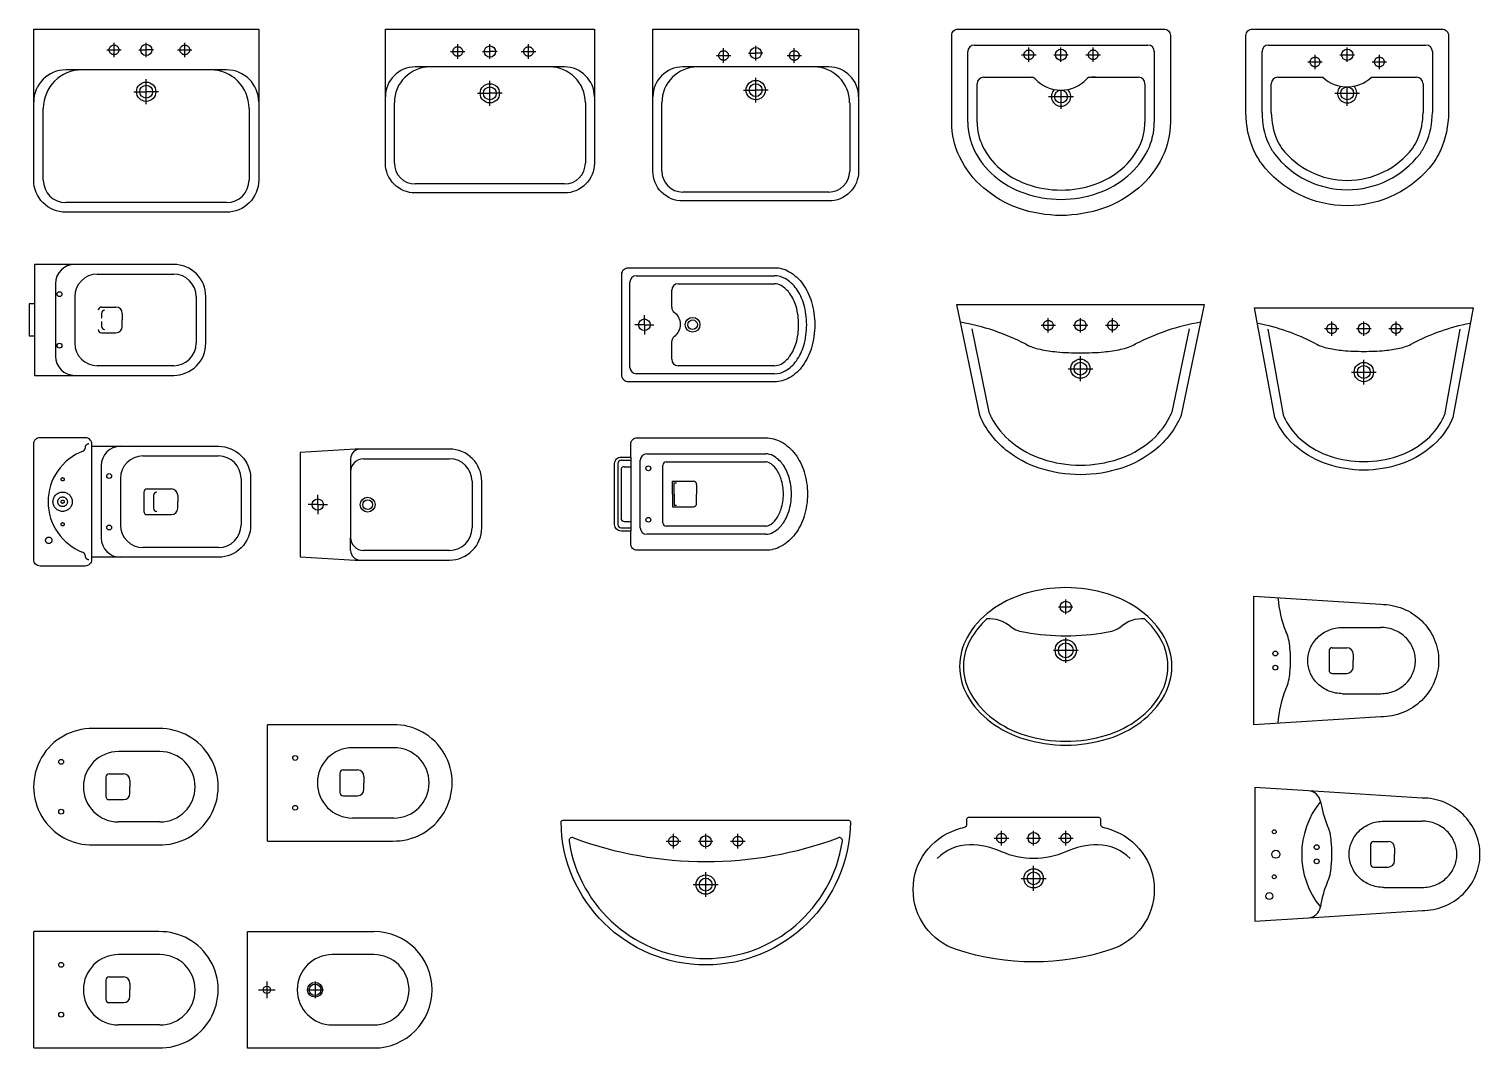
# Model space of a CAD drawing. Header units: millimetres. Extents: x 4.57 to 13.56, y 2.92 to 9.59.
# Drawn here: x 4.572 to 9.085, y 6.414 to 9.585 of the extents above; entities that cross this region are included whole.
import ezdxf

# ---------------------------------------------------------------- set-up
doc = ezdxf.new("R2010")
doc.units = ezdxf.units.MM
doc.linetypes.add('HIDDEN', pattern=[9.525, 6.35, -3.175])

msp = doc.modelspace()

# ---------------------------------------------------------------- linework, layer by layer
at = {"color": 18, "true_color": 0x000000}
for p, q in [((4.8363, 9.497), (4.8363, 9.542)), ((4.9363, 9.497), (4.9363, 9.542)), ((5.0563, 9.497), (5.0563, 9.542)), ((5.9054, 9.492), (5.9054, 9.537)), ((6.0054, 9.492), (6.0054, 9.537)), ((6.1254, 9.492), (6.1254, 9.537)), ((6.7324, 9.4795), (6.7324, 9.5245)), ((6.8324, 9.487), (6.8324, 9.532)), ((6.9524, 9.4795), (6.9524, 9.5245)), ((7.5121, 9.5345), (8.0521, 9.5345)), ((7.6819, 9.482), (7.6819, 9.527)), ((7.7819, 9.482), (7.7819, 9.527)), ((7.8819, 9.482), (7.8819, 9.527)), ((8.4272, 9.5345), (8.9172, 9.5345)), ((8.6722, 9.482), (8.6722, 9.527)), ((4.8138, 9.5195), (4.8588, 9.5195)), ((4.9138, 9.5195), (4.9363, 9.5195)), ((4.9588, 9.5195), (4.9363, 9.5195)), ((5.0338, 9.5195), (5.0788, 9.5195)), ((5.8829, 9.5145), (5.9279, 9.5145)), ((5.9829, 9.5145), (6.0054, 9.5145)), ((6.0279, 9.5145), (6.0054, 9.5145)), ((6.1029, 9.5145), (6.1479, 9.5145)), ((6.7099, 9.502), (6.7549, 9.502)), ((6.8099, 9.5095), (6.8324, 9.5095)), ((6.8549, 9.5095), (6.8324, 9.5095)), ((6.9299, 9.502), (6.9749, 9.502)), ((7.4921, 9.2945), (7.4921, 9.5145)), ((7.6594, 9.5045), (7.7044, 9.5045)), ((7.7594, 9.5045), (7.8044, 9.5045)), ((7.8594, 9.5045), (7.9044, 9.5045)), ((8.0721, 9.5145), (8.0721, 9.2945)), ((8.4072, 9.3245), (8.4072, 9.5145)), ((8.5497, 9.482), (8.5947, 9.482)), ((8.5722, 9.4595), (8.5722, 9.5045)), ((8.6497, 9.5045), (8.6947, 9.5045)), ((8.7497, 9.482), (8.7947, 9.482)), ((8.7722, 9.4595), (8.7722, 9.5045)), ((8.9372, 9.5145), (8.9372, 9.3245)), ((5.1863, 9.4575), (4.6863, 9.4575)), ((6.2375, 9.4666), (5.7732, 9.4666)), ((7.0596, 9.4666), (6.6053, 9.4666)), ((6.8324, 9.356), (6.8324, 9.4331)), ((7.5411, 9.4345), (7.6902, 9.4345)), ((7.8735, 9.4345), (8.0231, 9.4345)), ((7.8891, 9.4345), (7.8779, 9.4345)), ((8.4562, 9.4345), (8.5965, 9.4345)), ((8.7475, 9.4345), (8.8882, 9.4345)), ((4.8977, 9.3895), (4.9363, 9.3895)), ((4.9363, 9.351), (4.9363, 9.4281)), ((4.9748, 9.3895), (4.9363, 9.3895)), ((6.0054, 9.346), (6.0054, 9.4231)), ((6.7939, 9.3945), (6.8324, 9.3945)), ((6.871, 9.3945), (6.8324, 9.3945)), ((7.5211, 9.2945), (7.5211, 9.4145)), ((7.7821, 9.336), (7.7821, 9.3945)), ((8.0431, 9.4145), (8.0431, 9.2945)), ((8.4362, 9.3245), (8.4362, 9.4145)), ((8.6722, 9.346), (8.6722, 9.4045)), ((8.9082, 9.4145), (8.9082, 9.3245)), ((5.7082, 9.1674), (5.7082, 9.3552)), ((5.9668, 9.3845), (6.0054, 9.3845)), ((6.0439, 9.3845), (6.0054, 9.3845)), ((6.3025, 9.3552), (6.3025, 9.1674)), ((6.5403, 9.1424), (6.5403, 9.3552)), ((7.1246, 9.3552), (7.1246, 9.1424)), ((7.7435, 9.3745), (7.8206, 9.3745)), ((8.6336, 9.3845), (8.7107, 9.3845)), ((4.6163, 9.1145), (4.6163, 9.3375)), ((5.2563, 9.3375), (5.2563, 9.1145)), ((6.2375, 9.1024), (5.7732, 9.1024)), ((7.0596, 9.0774), (6.6053, 9.0774)), ((5.1863, 9.0445), (4.6863, 9.0445)), ((4.7841, 8.822), (5.0218, 8.822)), ((6.4609, 8.8169), (6.8909, 8.8169)), ((4.6541, 8.792), (4.6541, 8.567)), ((6.4409, 8.5319), (6.4409, 8.7969)), ((6.5709, 8.7189), (6.5709, 8.7719)), ((6.5909, 8.7919), (6.8909, 8.7919)), ((4.5891, 8.7295), (4.5891, 8.6295)), ((4.7141, 8.752), (4.7141, 8.607)), ((4.7971, 8.7195), (4.8421, 8.7195)), ((4.7971, 8.7195), (4.8421, 8.7195)), ((5.0918, 8.752), (5.0918, 8.607)), ((7.4574, 8.7278), (8.2274, 8.7278)), ((4.7971, 8.6995), (4.7971, 8.6845)), ((4.7971, 8.6745), (4.7971, 8.6595)), ((4.8621, 8.6995), (4.8621, 8.6795)), ((4.8621, 8.6595), (4.8621, 8.6795)), ((6.4859, 8.6644), (6.4859, 8.6944)), ((7.7424, 8.6403), (7.7424, 8.6853)), ((7.8424, 8.6403), (7.8424, 8.6853)), ((7.9424, 8.6403), (7.9424, 8.6853)), ((8.624, 8.6298), (8.624, 8.6748)), ((8.724, 8.6298), (8.724, 8.6748)), ((8.824, 8.6298), (8.824, 8.6748)), ((4.7971, 8.6395), (4.8421, 8.6395)), ((4.7971, 8.6395), (4.8421, 8.6395)), ((6.4859, 8.6644), (6.4559, 8.6644)), ((6.4859, 8.6644), (6.5159, 8.6644)), ((6.4859, 8.6644), (6.4859, 8.6344)), ((7.5041, 8.652), (7.5578, 8.3927)), ((7.7199, 8.6628), (7.7649, 8.6628)), ((7.8199, 8.6628), (7.8649, 8.6628)), ((7.9199, 8.6628), (7.9649, 8.6628)), ((8.1807, 8.652), (8.127, 8.3927)), ((8.4252, 8.6503), (8.4727, 8.3844)), ((8.6015, 8.6523), (8.6465, 8.6523)), ((8.7015, 8.6523), (8.7465, 8.6523)), ((8.8015, 8.6523), (8.8465, 8.6523)), ((9.0228, 8.6503), (8.9753, 8.3844)), ((6.5709, 8.5569), (6.5709, 8.6098)), ((5.0218, 8.537), (4.7841, 8.537)), ((6.8909, 8.5369), (6.5909, 8.5369)), ((7.8424, 8.4892), (7.8424, 8.5664)), ((8.724, 8.4787), (8.724, 8.5558)), ((6.8909, 8.5119), (6.4609, 8.5119)), ((7.8038, 8.5278), (7.881, 8.5278)), ((8.6854, 8.5173), (8.7626, 8.5173)), ((4.7663, 8.2863), (4.7663, 7.9413)), ((6.4934, 8.2628), (6.8634, 8.2628)), ((4.7963, 8.2263), (4.7963, 8.0013)), ((4.9263, 8.2563), (5.1613, 8.2563)), ((5.5721, 8.2474), (5.5721, 8.2074)), ((5.6121, 8.2474), (5.8801, 8.2474)), ((6.4034, 8.2328), (6.4034, 8.0428)), ((6.4134, 8.2428), (6.4434, 8.2428)), ((6.4234, 8.2228), (6.4434, 8.2228)), ((6.4434, 8.2528), (6.4434, 8.0228)), ((6.4734, 8.0328), (6.4734, 8.2428)), ((6.5434, 8.0478), (6.5434, 8.2278)), ((6.5534, 8.2378), (6.8634, 8.2378)), ((4.8563, 8.1863), (4.8563, 8.0413)), ((5.2313, 8.1863), (5.2313, 8.0413)), ((5.5721, 8.2074), (5.5721, 8.0024)), ((5.9501, 8.1774), (5.9501, 8.0324)), ((6.4134, 8.2128), (6.4134, 8.0628)), ((6.5734, 8.1778), (6.6384, 8.1778)), ((6.5734, 8.1378), (6.5734, 8.1778)), ((6.5784, 8.1728), (6.5855, 8.1728)), ((6.5784, 8.1378), (6.5784, 8.1728)), ((4.9293, 8.1438), (4.9293, 8.0838)), ((4.9393, 8.1538), (5.0143, 8.1538)), ((4.9393, 8.1538), (4.9843, 8.1538)), ((4.9593, 8.1338), (4.9593, 8.0938)), ((5.0343, 8.1338), (5.0343, 8.1138)), ((5.4701, 8.1049), (5.4701, 8.1349)), ((6.5734, 8.1378), (6.5734, 8.0978)), ((6.5784, 8.1378), (6.5784, 8.1028)), ((6.6484, 8.1678), (6.6484, 8.1378)), ((6.6484, 8.1078), (6.6484, 8.1378)), ((5.0343, 8.0938), (5.0343, 8.1138)), ((5.4701, 8.1049), (5.4401, 8.1049)), ((5.4701, 8.1049), (5.5001, 8.1049)), ((5.4701, 8.1049), (5.4701, 8.0749)), ((6.5734, 8.0978), (6.6384, 8.0978)), ((6.5784, 8.1028), (6.5855, 8.1028)), ((4.9393, 8.0738), (5.0143, 8.0738)), ((4.9393, 8.0738), (4.9843, 8.0738)), ((6.4234, 8.0528), (6.4434, 8.0528)), ((6.8634, 8.0378), (6.5534, 8.0378)), ((5.5721, 7.9624), (5.5721, 8.0024)), ((6.4134, 8.0328), (6.4434, 8.0328)), ((6.8634, 8.0128), (6.4934, 8.0128)), ((5.1613, 7.9713), (4.9263, 7.9713)), ((5.8801, 7.9624), (5.6121, 7.9624)), ((7.7967, 7.7642), (7.7967, 7.8092)), ((7.7742, 7.7867), (7.8192, 7.7867)), ((8.6576, 7.7227), (8.7766, 7.7227)), ((7.7967, 7.6131), (7.7967, 7.6902)), ((7.7582, 7.6517), (7.8353, 7.6517)), ((8.6158, 7.6497), (8.6158, 7.5897)), ((8.6158, 7.6497), (8.6158, 7.5897)), ((8.6258, 7.6597), (8.6708, 7.6597)), ((8.6258, 7.6597), (8.6708, 7.6597)), ((8.6908, 7.6397), (8.6908, 7.6197)), ((8.6908, 7.5997), (8.6908, 7.6197)), ((8.6258, 7.5797), (8.6708, 7.5797)), ((8.6258, 7.5797), (8.6708, 7.5797)), ((8.6576, 7.5167), (8.7766, 7.5167)), ((5.3141, 7.0583), (5.3141, 7.4203)), ((5.7036, 7.4203), (5.3141, 7.4203)), ((4.9792, 7.3365), (4.8502, 7.3365)), ((5.7071, 7.3486), (5.5781, 7.3486)), ((4.8208, 7.2671), (4.8658, 7.2671)), ((4.8208, 7.2671), (4.8658, 7.2671)), ((5.5387, 7.2693), (5.5387, 7.2093)), ((5.5387, 7.2693), (5.5387, 7.2093)), ((5.5487, 7.2793), (5.5937, 7.2793)), ((5.5487, 7.2793), (5.5937, 7.2793)), ((4.8108, 7.2571), (4.8108, 7.1971)), ((4.8108, 7.2571), (4.8108, 7.1971)), ((4.8858, 7.2471), (4.8858, 7.2271)), ((4.8858, 7.2471), (4.8858, 7.2271)), ((4.8858, 7.2071), (4.8858, 7.2271)), ((4.8858, 7.2071), (4.8858, 7.2271)), ((5.6137, 7.2593), (5.6137, 7.2393)), ((5.6137, 7.2593), (5.6137, 7.2393)), ((5.6137, 7.2193), (5.6137, 7.2393)), ((5.6137, 7.2193), (5.6137, 7.2393)), ((4.8208, 7.1871), (4.8658, 7.1871)), ((4.8208, 7.1871), (4.8658, 7.1871)), ((5.5487, 7.1993), (5.5937, 7.1993)), ((5.5487, 7.1993), (5.5937, 7.1993)), ((4.9792, 7.1177), (4.8502, 7.1177)), ((5.7071, 7.1299), (5.5781, 7.1299)), ((7.5968, 7.0447), (7.5968, 7.0897)), ((7.6968, 7.0447), (7.6968, 7.0897)), ((7.7968, 7.0447), (7.7968, 7.0897)), ((8.7862, 7.1201), (8.9052, 7.1201)), ((5.3141, 7.0583), (5.7036, 7.0583)), ((6.5542, 7.0578), (6.5992, 7.0578)), ((6.5767, 7.0353), (6.5767, 7.0803)), ((6.6542, 7.0578), (6.6992, 7.0578)), ((6.6767, 7.0353), (6.6767, 7.0803)), ((6.7542, 7.0578), (6.7992, 7.0578)), ((6.7767, 7.0353), (6.7767, 7.0803)), ((7.5743, 7.0672), (7.6193, 7.0672)), ((7.6743, 7.0672), (7.7193, 7.0672)), ((7.7743, 7.0672), (7.8193, 7.0672)), ((8.7445, 7.0471), (8.7445, 6.9871)), ((8.7445, 7.0471), (8.7445, 6.9871)), ((8.7545, 7.0571), (8.7995, 7.0571)), ((8.7545, 7.0571), (8.7995, 7.0571)), ((8.8195, 7.0371), (8.8195, 7.0171)), ((8.8195, 6.9971), (8.8195, 7.0171)), ((6.6767, 6.8842), (6.6767, 6.9614)), ((7.6968, 6.9036), (7.6968, 6.9807)), ((8.7545, 6.9771), (8.7995, 6.9771)), ((8.7545, 6.9771), (8.7995, 6.9771)), ((6.6381, 6.9228), (6.7152, 6.9228)), ((7.6582, 6.9422), (7.7354, 6.9422)), ((8.7862, 6.9141), (8.9052, 6.9141)), ((4.5863, 6.4145), (4.5863, 6.7765)), ((4.9758, 6.7765), (4.5863, 6.7765)), ((5.2516, 6.4144), (5.2516, 6.7765)), ((5.2516, 6.7765), (5.6445, 6.7765)), ((4.9792, 6.7049), (4.8502, 6.7049)), ((4.8208, 6.6355), (4.8658, 6.6355)), ((4.8208, 6.6355), (4.8658, 6.6355)), ((4.8108, 6.6255), (4.8108, 6.5655)), ((4.8108, 6.6255), (4.8108, 6.5655)), ((4.8858, 6.6155), (4.8858, 6.5955)), ((4.8858, 6.6155), (4.8858, 6.5955)), ((4.8858, 6.5755), (4.8858, 6.5955)), ((4.8858, 6.5755), (4.8858, 6.5955)), ((5.2855, 6.5955), (5.3376, 6.5955)), ((5.3116, 6.6215), (5.3116, 6.5695)), ((5.3116, 6.6215), (5.3116, 6.5695)), ((5.4355, 6.5955), (5.4876, 6.5955)), ((5.4616, 6.6215), (5.4616, 6.5695)), ((4.8208, 6.5555), (4.8658, 6.5555)), ((4.8208, 6.5555), (4.8658, 6.5555)), ((4.9792, 6.4861), (4.8502, 6.4861)), ((4.5863, 6.4145), (4.9758, 6.4145)), ((5.6445, 6.4144), (5.2516, 6.4144))]:
    msp.add_line(p, q, dxfattribs=at)
at = {"color": 18, "linetype": 'HIDDEN', "true_color": 0x000000}
for p, q in [((4.7463, 8.2818), (4.7463, 8.2809)), ((4.7463, 7.9468), (4.7463, 7.9458))]:
    msp.add_line(p, q, dxfattribs=at)
at = {"color": 18, "true_color": 0x000000}
for points in [[(4.5863, 9.5845), (5.2863, 9.5845), (5.2863, 9.1145, -0.414214), (5.1863, 9.0145), (4.6863, 9.0145, -0.414214), (4.5863, 9.1145)], [(5.6804, 9.5845), (6.3304, 9.5845), (6.3304, 9.1674, -0.414214), (6.2375, 9.0745), (5.7732, 9.0745, -0.414214), (5.6804, 9.1674)], [(6.5124, 9.5845), (7.1524, 9.5845), (7.1524, 9.1424, -0.414214), (7.0596, 9.0495), (6.6053, 9.0495, -0.414214), (6.5124, 9.1424)], [(8.1221, 9.5645), (8.1221, 9.2945, -0.113505), (8.0971, 9.1859, -0.103495), (8.0225, 9.0895, -0.091904), (7.9145, 9.0272, -0.085107), (7.7821, 9.0045, -0.085107), (7.6496, 9.0272, -0.091904), (7.5417, 9.0895, -0.103495), (7.4671, 9.1859, -0.113505), (7.4421, 9.2945), (7.4421, 9.5645, -0.414214), (7.4621, 9.5845), (8.1021, 9.5845, -0.414214)], [(8.3772, 9.5845), (8.9672, 9.5845, -0.414214), (8.9872, 9.5645), (8.9872, 9.3245, -0.104704), (8.9622, 9.2063, -0.038376), (8.9392, 9.1669, -0.495903), (8.4052, 9.1669, -0.038376), (8.3821, 9.2063, -0.104704), (8.3572, 9.3245), (8.3572, 9.5645, -0.414214)], [(4.5891, 8.6295), (4.5891, 8.507), (5.0218, 8.507, 0.414214), (5.1218, 8.607), (5.1218, 8.752, 0.414214), (5.0218, 8.852), (4.5891, 8.852), (4.5891, 8.7295), (4.5718, 8.7295), (4.5718, 8.6295)], [(6.4159, 8.5069), (6.4159, 8.8219, -0.414214), (6.4359, 8.8419), (6.8909, 8.8419, -0.132138), (6.9363, 8.8296, -0.106661), (6.9792, 8.7906, -0.083339), (7.0058, 8.7361, -0.069579), (7.0159, 8.6644, -0.069579), (7.0058, 8.5926, -0.083339), (6.9792, 8.5381, -0.106661), (6.9363, 8.4991, -0.132138), (6.8909, 8.4869), (6.4359, 8.4869, -0.414214)], [(8.2274, 8.7278), (8.1556, 8.3827, -0.125012), (8.0741, 8.2747, -0.088995), (7.9708, 8.2186, -0.080282), (7.8424, 8.1978, -0.080282), (7.714, 8.2186, -0.088995), (7.6107, 8.2747, -0.125012), (7.5292, 8.3827), (7.4574, 8.7278)], [(9.064, 8.7173), (9.0006, 8.3755, -0.125012), (8.9286, 8.2802, -0.088995), (8.8374, 8.2306, -0.080282), (8.724, 8.2123, -0.080282), (8.6106, 8.2306, -0.088995), (8.5194, 8.2802, -0.125012), (8.4474, 8.3755), (8.384, 8.7173)], [(4.5863, 7.9338), (4.5863, 8.2938, -0.414214), (4.6063, 8.3138), (4.7463, 8.3138, -0.414214), (4.7663, 8.2938), (4.7663, 8.2863), (5.1613, 8.2863, -0.414214), (5.2613, 8.1863), (5.2613, 8.0413, -0.414214), (5.1613, 7.9413), (4.7663, 7.9413), (4.7663, 7.9338, -0.414214), (4.7463, 7.9138), (4.6063, 7.9138, -0.414214)], [(6.4634, 8.3128), (6.8634, 8.3128, -0.127854), (6.911, 8.3005, -0.106203), (6.9553, 8.2616, -0.085308), (6.983, 8.2069, -0.074766), (6.9934, 8.1378, -0.074766), (6.983, 8.0688, -0.085308), (6.9553, 8.0141, -0.106203), (6.911, 7.9752, -0.127854), (6.8634, 7.9628), (6.4634, 7.9628, -0.414214), (6.4434, 7.9828), (6.4434, 8.0228), (6.4134, 8.0228, -0.414214), (6.3934, 8.0428), (6.3934, 8.2328, -0.414214), (6.4134, 8.2528), (6.4434, 8.2528), (6.4434, 8.2928, -0.414214)], [(5.4151, 8.2674), (5.4151, 7.9424), (5.5861, 7.9324), (5.8801, 7.9324, 0.414214), (5.9801, 8.0324), (5.9801, 8.1774, 0.414214), (5.8801, 8.2774), (5.5861, 8.2774)], [(7.4667, 7.6017, 0.127917), (7.4901, 7.5119, 0.106211), (7.5634, 7.4284, 0.085279), (7.6665, 7.3762, 0.074724), (7.7967, 7.3567, 0.074724), (7.927, 7.3762, 0.085279), (8.0301, 7.4284, 0.106211), (8.1034, 7.5119, 0.127917), (8.1267, 7.6017, 0.127917), (8.1034, 7.6914, 0.106211), (8.0301, 7.7749, 0.085279), (7.927, 7.8271, 0.074724), (7.7967, 7.8467, 0.074724), (7.6665, 7.8271, 0.085279), (7.5634, 7.7749, 0.106211), (7.4901, 7.6914, 0.127917)], [(8.3816, 7.8197), (8.7766, 7.7947, -0.096003), (8.8457, 7.7813, -0.097426), (8.9039, 7.7435, -0.099507), (8.943, 7.6864, -0.101031), (8.9566, 7.6197, -0.101031), (8.943, 7.553, -0.099507), (8.9039, 7.496, -0.097426), (8.8457, 7.4581, -0.096003), (8.7766, 7.4447), (8.3816, 7.4197)], [(8.5518, 6.8197), (8.9052, 6.8421, 0.096003), (8.9743, 6.8555, 0.097426), (9.0325, 6.8933, 0.099507), (9.0716, 6.9503, 0.101031), (9.0852, 7.0171, 0.101031), (9.0716, 7.0838, 0.099507), (9.0325, 7.1408, 0.097426), (8.9743, 7.1787, 0.096003), (8.9052, 7.1921), (8.5522, 7.2144), (8.3852, 7.225), (8.3852, 6.8091)], [(7.4573, 6.7204, -0.724638), (7.4573, 7.0939, -0.008486), (7.4823, 7.1016, 0.333634), (7.4895, 7.1112), (7.4895, 7.1272, -0.414214), (7.4945, 7.1322), (7.8995, 7.1322, -0.414214), (7.9045, 7.1272), (7.9045, 7.1112, 0.333634), (7.9117, 7.1016, -0.008486), (7.9367, 7.0939, -0.724638), (7.9367, 6.7204, -0.159664)], [(6.2269, 7.1177, -0.417508), (6.2319, 7.1228), (7.1218, 7.1228, -0.417508), (7.1268, 7.1177, -0.988826)], [(5.6445, 6.4861, 1), (5.6445, 6.7049), (5.5155, 6.7049, 1), (5.5155, 6.4861)]]:
    msp.add_lwpolyline(points, format="xyb", close=True, dxfattribs=at)
for points in [[(8.4072, 9.3245, 0.102694), (8.4271, 9.2282, 0.037256), (8.4456, 9.1963, 0.085618)], [(8.4362, 9.3245, 0.101044), (8.4532, 9.2408, 0.036381), (8.4691, 9.2133, 0.084644)], [(8.8752, 9.2133, 0.036381), (8.8911, 9.2408, 0.101044), (8.9082, 9.3245, 0.11083)], [(8.8987, 9.1963, 0.037256), (8.9172, 9.2282, 0.102694), (8.9372, 9.3245, 0.111333)], [(7.4921, 9.2945, 0.113505), (7.512, 9.2078, 0.103495), (7.5741, 9.1275, 0.091904), (7.6663, 9.0744, 0.085107), (7.7821, 9.0545, 0.085107)], [(7.5211, 9.2945, 0.113505), (7.5381, 9.2204, 0.103495), (7.5929, 9.1496, 0.091904), (7.6759, 9.1017, 0.085107), (7.7821, 9.0835, 0.085107)], [(7.7821, 9.0545, 0.085107), (7.8979, 9.0744, 0.091904), (7.99, 9.1275, 0.103495), (8.0521, 9.2078, 0.113505), (8.0721, 9.2945, 0.113505)], [(7.7821, 9.0835, 0.085107), (7.8882, 9.1017, 0.091904), (7.9712, 9.1496, 0.103495), (8.026, 9.2204, 0.113505), (8.0431, 9.2945, 0.113505)], [(6.8909, 8.5119, 0.132138), (6.9238, 8.5207, 0.106661), (6.9589, 8.5526, 0.083339), (6.9819, 8.5997, 0.069309), (6.9909, 8.6644, 0.069309), (6.9819, 8.729, 0.083339), (6.9589, 8.7761, 0.106661), (6.9238, 8.808, 0.132138), (6.8909, 8.8169, 0.129972)], [(6.8909, 8.5369, 0.132138), (6.9113, 8.5423, 0.106661), (6.9386, 8.5672, 0.083339), (6.9579, 8.6068, 0.068972), (6.9659, 8.6644, 0.068972), (6.9579, 8.7219, 0.083339), (6.9386, 8.7615, 0.106661), (6.9113, 8.7864, 0.132138), (6.8909, 8.7919, 0.129547)], [(7.6707, 8.6048, 0.010822), (7.6712, 8.6046, 0.067232), (7.7167, 8.5881, 0.030968), (7.7691, 8.5801, 0.022375), (7.8424, 8.5768, 0.022375)], [(7.8424, 8.5768, 0.022375), (7.9157, 8.5801, 0.030968), (7.9681, 8.5881, 0.067232), (8.0137, 8.6046, 0.010822), (8.0141, 8.6048, 0.279169)], [(8.5724, 8.6063, 0.010822), (8.5728, 8.6061, 0.067232), (8.613, 8.5915, 0.030968), (8.6593, 8.5845, 0.022375), (8.724, 8.5816, 0.022375)], [(8.724, 8.5816, 0.022375), (8.7887, 8.5845, 0.030968), (8.835, 8.5915, 0.067232), (8.8752, 8.6061, 0.010822), (8.8756, 8.6063, 0.279169)], [(6.8634, 8.0128, 0.127854), (6.8866, 8.0189, 0.106203), (6.9151, 8.0439, 0.085308), (6.9352, 8.0835, 0.074766), (6.9434, 8.1378, 0.074766), (6.9352, 8.1922, 0.085308), (6.9151, 8.2318, 0.106203), (6.8866, 8.2568, 0.127854), (6.8634, 8.2628, 0.127854)], [(6.8634, 8.0378, 0.127854), (6.8745, 8.0407, 0.106203), (6.8951, 8.0588, 0.085308), (6.9113, 8.0908, 0.074766), (6.9184, 8.1378, 0.074766), (6.9113, 8.1848, 0.085308), (6.8951, 8.2169, 0.106203), (6.8745, 8.235, 0.127854), (6.8634, 8.2378, 0.127854)], [(7.4787, 7.6017, 0.127917), (7.5006, 7.5178, 0.106211), (7.5705, 7.4381, 0.085279), (7.67, 7.3877, 0.074724), (7.7967, 7.3687, 0.074724), (7.9234, 7.3877, 0.085279), (8.0229, 7.4381, 0.106211), (8.0929, 7.5178, 0.127917), (8.1147, 7.6017, 0.127917), (8.0929, 7.6856, 0.081708), (8.0419, 7.7497, 0.085279)], [(7.5516, 7.7497, 0.081708), (7.5006, 7.6856, 0.127917), (7.4787, 7.6017, 0.127917)], [(8.6576, 7.5167, -0.096003), (8.6154, 7.5249, -0.097426), (8.5805, 7.5476, -0.099507), (8.5574, 7.5812, -0.101031), (8.5496, 7.6197, -0.101031), (8.5574, 7.6582, -0.099507), (8.5805, 7.6918, -0.097426), (8.6154, 7.7145, -0.096003), (8.6576, 7.7227, -0.096003)], [(8.7766, 7.5167, 0.096003), (8.8188, 7.5249, 0.097426), (8.8537, 7.5476, 0.099507), (8.8767, 7.5812, 0.101031), (8.8846, 7.6197, 0.101031), (8.8767, 7.6582, 0.099507), (8.8537, 7.6918, 0.097426), (8.8188, 7.7145, 0.096003), (8.7766, 7.7227, 0.096003)], [(8.4959, 7.6211, 0.022375), (8.4942, 7.6592, 0.030968), (8.49, 7.6865, 0.067232), (8.4814, 7.7102, 0.010822), (8.4813, 7.7104, 0.279169)], [(8.4813, 7.5318, 0.010822), (8.4814, 7.5321, 0.067232), (8.49, 7.5558, 0.030968), (8.4942, 7.583, 0.022375), (8.4959, 7.6211, 0.022375)], [(4.9743, 7.0461, 1.023296), (4.9758, 7.4081), (4.7708, 7.4081, 1.023296), (4.7722, 7.0461), (4.9758, 7.0461)], [(8.6245, 7.0185, 0.022375), (8.6228, 7.0566, 0.030968), (8.6187, 7.0838, 0.067232), (8.6101, 7.1075, 0.010822), (8.61, 7.1078, 0.279169)], [(8.7862, 6.9141, -0.096003), (8.744, 6.9222, -0.097426), (8.7091, 6.9449, -0.099507), (8.6861, 6.9785, -0.101031), (8.6782, 7.0171, -0.101031), (8.6861, 7.0556, -0.099507), (8.7091, 7.0892, -0.097426), (8.744, 7.1119, -0.096003), (8.7862, 7.1201, -0.096003)], [(8.9052, 6.9141, 0.096003), (8.9475, 6.9222, 0.097426), (8.9823, 6.9449, 0.099507), (9.0054, 6.9785, 0.101031), (9.0132, 7.0171, 0.101031), (9.0054, 7.0556, 0.099507), (8.9823, 7.0892, 0.097426), (8.9475, 7.1119, 0.096003), (8.9052, 7.1201, 0.096003)], [(7.997, 7.0037, 0.205006), (7.897, 7.0465, 0.105802), (7.797, 7.0251, -0.105802), (7.697, 7.0037, -0.105802), (7.597, 7.0251, 0.105802), (7.497, 7.0465, 0.205006), (7.397, 7.0037)], [(8.61, 6.9292, 0.010822), (8.6101, 6.9294, 0.067232), (8.6187, 6.9531, 0.030968), (8.6228, 6.9804, 0.022375), (8.6245, 7.0185, 0.022375)]]:
    msp.add_lwpolyline(points, format="xyb", dxfattribs=at)
at = {"color": 18, "linetype": 'HIDDEN', "true_color": 0x000000}
for centre, radius in [((4.8363, 9.5195), 0.015), ((5.0563, 9.5195), 0.015), ((5.9054, 9.5145), 0.015), ((6.1254, 9.5145), 0.015), ((6.7324, 9.502), 0.015), ((6.9524, 9.502), 0.015), ((7.6819, 9.5045), 0.015), ((7.8819, 9.5045), 0.015), ((8.5722, 9.482), 0.015), ((8.7722, 9.482), 0.015), ((7.7424, 8.6628), 0.015), ((7.9424, 8.6628), 0.015), ((8.624, 8.6523), 0.015), ((8.824, 8.6523), 0.015), ((4.6763, 8.1838), 0.005), ((4.6763, 8.1138), 0.03), ((4.6763, 8.1138), 0.015), ((4.6763, 8.1138), 0.005), ((4.6763, 8.0438), 0.005), ((4.6333, 7.9938), 0.01), ((6.5767, 7.0578), 0.015), ((6.7767, 7.0578), 0.015), ((7.5968, 7.0672), 0.015), ((7.7968, 7.0672), 0.015)]:
    msp.add_circle(centre, radius, dxfattribs=at)
at = {"color": 18, "true_color": 0x000000}
for centre, radius in [((4.9363, 9.5195), 0.0175), ((6.0054, 9.5145), 0.0175), ((6.8324, 9.5095), 0.0175), ((7.7819, 9.5045), 0.0175), ((8.6722, 9.5045), 0.0175), ((4.9363, 9.3895), 0.03), ((4.9363, 9.3895), 0.02), ((6.0054, 9.3845), 0.03), ((6.0054, 9.3845), 0.02), ((6.8324, 9.3945), 0.03), ((6.8324, 9.3945), 0.02), ((7.7821, 9.3745), 0.02), ((8.6722, 9.3845), 0.02), ((4.6668, 8.7595), 0.0075), ((6.4859, 8.6644), 0.018), ((6.6359, 8.6644), 0.023), ((6.6359, 8.6644), 0.015), ((7.8424, 8.6628), 0.0175), ((8.724, 8.6523), 0.0175), ((4.6668, 8.5995), 0.0075), ((7.8424, 8.5278), 0.03), ((7.8424, 8.5278), 0.02), ((8.724, 8.5173), 0.03), ((8.724, 8.5173), 0.02), ((6.4984, 8.2178), 0.0075), ((4.8213, 8.1938), 0.0075), ((5.6251, 8.1049), 0.023), ((5.4701, 8.1049), 0.0175), ((5.6251, 8.1049), 0.015), ((4.8213, 8.0338), 0.0075), ((6.4984, 8.0578), 0.0075), ((7.7967, 7.7867), 0.0175), ((7.7967, 7.6517), 0.033), ((7.7967, 7.6517), 0.023), ((8.4486, 7.6417), 0.0075), ((8.4486, 7.5977), 0.0075), ((4.6718, 7.3046), 0.0075), ((5.3997, 7.3168), 0.0075), ((4.6718, 7.1496), 0.0075), ((5.3997, 7.1618), 0.0075), ((8.4452, 7.0871), 0.006), ((6.6767, 7.0578), 0.0175), ((7.6968, 7.0672), 0.0175), ((8.5772, 7.0391), 0.0075), ((8.4502, 7.0171), 0.0125), ((8.5772, 6.9951), 0.0075), ((6.6767, 6.9228), 0.03), ((7.6968, 6.9422), 0.03), ((7.6968, 6.9422), 0.02), ((8.4452, 6.9471), 0.006), ((6.6767, 6.9228), 0.02), ((8.4302, 6.8871), 0.011), ((4.6718, 6.673), 0.0075), ((5.3116, 6.5955), 0.0115), ((5.4616, 6.5955), 0.023), ((5.4616, 6.5955), 0.018), ((4.6718, 6.518), 0.0075)]:
    msp.add_circle(centre, radius, dxfattribs=at)
for centre, radius, start, end in [((7.5121, 9.5145), 0.02, 90, 180), ((8.0521, 9.5145), 0.02, 0, 90), ((8.4272, 9.5145), 0.02, 90, 180), ((8.9172, 9.5145), 0.02, 0, 90), ((4.6863, 9.3575), 0.1, 90, 180), ((4.7363, 9.3375), 0.12, 90, 180), ((5.1363, 9.3375), 0.12, 0, 90), ((5.1863, 9.3575), 0.1, 0, 90), ((5.7732, 9.3737), 0.0929, 90, 180), ((5.8196, 9.3552), 0.1114, 90, 180), ((6.1911, 9.3552), 0.1114, 0, 90), ((6.2375, 9.3737), 0.0929, 0, 90), ((6.6053, 9.3737), 0.0929, 90, 180), ((6.6517, 9.3552), 0.1114, 90, 180), ((7.0131, 9.3552), 0.1114, 0, 90), ((7.0596, 9.3737), 0.0929, 0, 90), ((7.5411, 9.4145), 0.02, 90, 180), ((7.6902, 9.4195), 0.015, 42.8436, 90), ((7.8735, 9.4195), 0.015, 90, 137.1564), ((8.0231, 9.4145), 0.02, 0, 90), ((8.4562, 9.4145), 0.02, 90, 180), ((8.672, 9.5145), 0.11, 226.6581, 313.3419), ((8.8882, 9.4145), 0.02, 0, 90), ((7.7819, 9.5045), 0.11, 222.8436, 317.1564), ((7.7821, 9.3745), 0.03, 133.135, 47.0367), ((8.6722, 9.3845), 0.03, 133.135, 47.0367), ((8.6722, 9.3699), 0.2564, 217.6433, 322.3567), ((5.7732, 9.1674), 0.065, 180, 270), ((6.2375, 9.1674), 0.065, 270, 0), ((8.6722, 9.3699), 0.2854, 217.471, 322.529), ((6.6053, 9.1424), 0.065, 180, 270), ((7.0596, 9.1424), 0.065, 270, 0), ((4.6863, 9.1145), 0.07, 180, 270), ((5.1863, 9.1145), 0.07, 270, 0), ((4.7141, 8.792), 0.06, 90, 180), ((4.7841, 8.752), 0.07, 90, 180), ((5.0218, 8.752), 0.07, 0, 90), ((6.4609, 8.7969), 0.02, 90, 180), ((6.5909, 8.7719), 0.02, 90, 180), ((4.7971, 8.7095), 0.01, 90, 180), ((4.7971, 8.7095), 0.01, 90, 180), ((4.8421, 8.6995), 0.02, 0, 90), ((6.5909, 8.7189), 0.02, 180, 235.9269), ((4.8071, 8.6995), 0.01, 90, 180), ((6.5533, 8.6656), 0.0452, 305.7022, 54.2978), ((7.3515, 7.9843), 0.6979, 62.7334, 80.2886), ((8.3334, 7.9843), 0.6979, 99.7114, 117.2666), ((8.282, 8.0571), 0.6212, 62.0957, 79.581), ((9.1659, 8.0571), 0.6212, 100.419, 117.9043), ((4.7971, 8.6495), 0.01, 180, 270), ((4.7971, 8.6495), 0.01, 180, 270), ((4.8071, 8.6595), 0.01, 180, 270), ((4.8421, 8.6595), 0.02, 270, 0), ((6.5956, 8.61), 0.0248, 130.1582, 180.3159), ((4.7841, 8.607), 0.07, 180, 270), ((5.0218, 8.607), 0.07, 270, 0), ((4.7141, 8.567), 0.06, 180, 270), ((6.4609, 8.5319), 0.02, 180, 270), ((6.5909, 8.5569), 0.02, 180, 270), ((7.7268, 8.4603), 0.182, 201.8165, 207.338), ((7.7826, 8.4891), 0.2448, 207.338, 231.2976), ((7.9023, 8.4891), 0.2448, 308.7024, 332.662), ((7.958, 8.4603), 0.182, 332.662, 338.1835), ((8.6219, 8.4441), 0.1607, 201.8165, 207.338), ((8.6711, 8.4696), 0.2162, 207.338, 231.2976), ((8.7768, 8.4696), 0.2162, 308.7024, 332.662), ((8.8261, 8.4441), 0.1607, 332.662, 338.1835), ((4.8563, 8.2263), 0.06, 90, 180), ((5.6021, 8.2474), 0.03, 90, 180), ((6.4934, 8.2428), 0.02, 90, 180), ((7.8188, 8.5344), 0.3027, 231.2976, 251.6402), ((7.866, 8.5344), 0.3027, 288.3598, 308.7024), ((8.7031, 8.5095), 0.2674, 231.2976, 251.6402), ((8.7448, 8.5095), 0.2674, 288.3598, 308.7024), ((4.9263, 8.1863), 0.07, 90, 180), ((5.1613, 8.1863), 0.07, 0, 90), ((5.6121, 8.2074), 0.04, 90, 180), ((5.8801, 8.1774), 0.07, 0, 90), ((6.4134, 8.2328), 0.01, 90, 180), ((6.4234, 8.2128), 0.01, 90, 180), ((6.5534, 8.2278), 0.01, 90, 180), ((7.8424, 8.6055), 0.3777, 251.6402, 270), ((7.8424, 8.6055), 0.3777, 270, 288.3598), ((8.724, 8.5723), 0.3336, 251.6402, 270), ((8.724, 8.5723), 0.3336, 270, 288.3598), ((6.6384, 8.1678), 0.01, 0, 90), ((4.9393, 8.1438), 0.01, 90, 180), ((4.9393, 8.1438), 0.01, 90, 180), ((4.9693, 8.1338), 0.01, 90, 180), ((5.0143, 8.1338), 0.02, 0, 90), ((4.9393, 8.0838), 0.01, 180, 270), ((4.9393, 8.0838), 0.01, 180, 270), ((4.9693, 8.0938), 0.01, 180, 270), ((5.0143, 8.0938), 0.02, 270, 0), ((6.6384, 8.1078), 0.01, 270, 0), ((4.9263, 8.0413), 0.07, 180, 270), ((5.1613, 8.0413), 0.07, 270, 0), ((6.4134, 8.0428), 0.01, 180, 270), ((6.4234, 8.0628), 0.01, 180, 270), ((6.5534, 8.0478), 0.01, 180, 270), ((4.8563, 8.0013), 0.06, 180, 270), ((5.6121, 8.0024), 0.04, 180, 270), ((5.8801, 8.0324), 0.07, 270, 0), ((6.4934, 8.0328), 0.02, 180, 270), ((5.6021, 7.9624), 0.03, 180, 270), ((8.8004, 7.8407), 0.3446, 184.2792, 202.2527), ((7.5582, 7.6484), 0.1015, 48.508, 93.7433), ((7.6803, 7.8045), 0.0969, 235.6097, 264.5604), ((7.9132, 7.8045), 0.0969, 275.4396, 304.3903), ((8.0353, 7.6484), 0.1015, 86.2567, 131.492), ((7.7969, 8.4045), 0.7078, 259.7588, 280.2412), ((8.6258, 7.6497), 0.01, 90, 180), ((8.6258, 7.6497), 0.01, 90, 180), ((8.6708, 7.6397), 0.02, 0, 90), ((8.6258, 7.5897), 0.01, 180, 270), ((8.6258, 7.5897), 0.01, 180, 270), ((8.6708, 7.5997), 0.02, 270, 0), ((8.8004, 7.4016), 0.3446, 157.7473, 176.1952), ((5.7071, 7.2393), 0.181, 268.4534, 91.0921), ((4.8502, 7.2271), 0.1094, 90, 270), ((4.9792, 7.2271), 0.1094, 270, 90), ((5.5781, 7.2393), 0.1094, 90, 270), ((5.7071, 7.2393), 0.1094, 270, 90), ((4.8208, 7.2571), 0.01, 90, 180), ((4.8208, 7.2571), 0.01, 90, 180), ((4.8658, 7.2471), 0.02, 0, 90), ((4.8658, 7.2471), 0.02, 0, 90), ((5.5487, 7.2693), 0.01, 90, 180), ((5.5487, 7.2693), 0.01, 90, 180), ((5.5937, 7.2593), 0.02, 0, 90), ((5.5937, 7.2593), 0.02, 0, 90), ((4.8208, 7.1971), 0.01, 180, 270), ((4.8208, 7.1971), 0.01, 180, 270), ((4.8658, 7.2071), 0.02, 270, 0), ((4.8658, 7.2071), 0.02, 270, 0), ((5.5487, 7.2093), 0.01, 180, 270), ((5.5487, 7.2093), 0.01, 180, 270), ((5.5937, 7.2193), 0.02, 270, 0), ((5.5937, 7.2193), 0.02, 270, 0), ((8.7897, 7.0169), 0.2591, 140.6944, 219.1589), ((8.5497, 7.1745), 0.04, 9.509, 86.3785), ((8.929, 7.238), 0.3446, 189.509, 202.2527), ((6.2617, 7.059), 0.01, 69.5999, 188.7383), ((6.6769, 7.1228), 0.43, 188.7383, 351.2617), ((6.6769, 8.1752), 1.1809, 249.5999, 290.4001), ((7.092, 7.059), 0.01, 351.2617, 110.4001), ((8.7545, 7.0471), 0.01, 90, 180), ((8.7545, 7.0471), 0.01, 90, 180), ((8.7995, 7.0371), 0.02, 0, 90), ((8.7995, 6.9971), 0.02, 270, 0), ((8.7545, 6.9871), 0.01, 180, 270), ((8.7545, 6.9871), 0.01, 180, 270), ((8.929, 6.7989), 0.3446, 157.7473, 170.9232), ((8.5492, 6.8596), 0.04, 273.6215, 350.9232), ((4.9792, 6.5955), 0.181, 268.4534, 91.0921), ((5.6445, 6.5955), 0.181, 270, 90), ((4.8502, 6.5955), 0.1094, 90, 270), ((4.9792, 6.5955), 0.1094, 270, 90), ((4.8208, 6.6255), 0.01, 90, 180), ((4.8208, 6.6255), 0.01, 90, 180), ((4.8658, 6.6155), 0.02, 0, 90), ((4.8658, 6.6155), 0.02, 0, 90), ((4.8208, 6.5655), 0.01, 180, 270), ((4.8208, 6.5655), 0.01, 180, 270), ((4.8658, 6.5755), 0.02, 270, 0), ((4.8658, 6.5755), 0.02, 270, 0)]:
    msp.add_arc(centre, radius, start, end, dxfattribs=at)
at = {"color": 18, "linetype": 'HIDDEN', "true_color": 0x000000}
for centre, radius, start, end in [((4.8001, 8.1138), 0.1688, 110.9062, 249.0938), ((4.7363, 8.2809), 0.01, 290.9062, 0), ((4.7583, 8.2818), 0.012, 90, 180), ((4.7363, 7.9468), 0.01, 0, 69.0938), ((4.7583, 7.9458), 0.012, 180, 270)]:
    msp.add_arc(centre, radius, start, end, dxfattribs=at)

doc.saveas('drawing.dxf')
